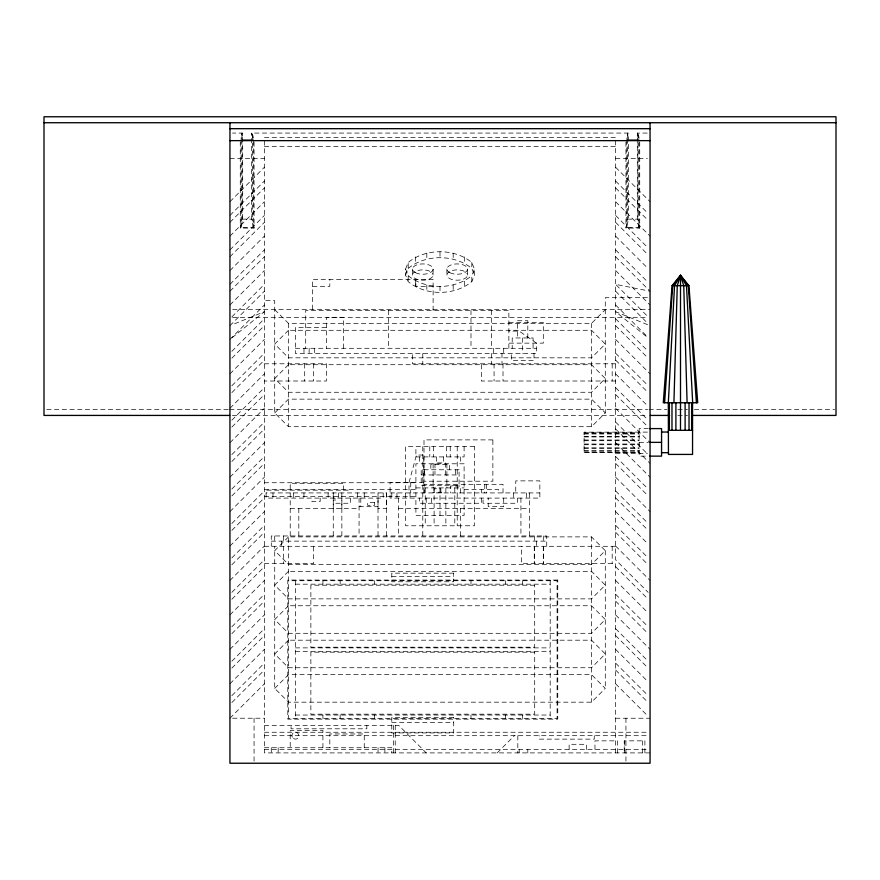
<?xml version="1.0" encoding="UTF-8"?>
<svg xmlns="http://www.w3.org/2000/svg" width="880" height="880" viewBox="0 0 880 880"><rect width="100%" height="100%" fill="white"/><g stroke="black" fill="none" stroke-linecap="round" stroke-linejoin="round"><path stroke-width="0.66" stroke-dasharray="4.4 3.3" d="M333.256 508.42L333.256 492.921L333.256 535.964M341.858 508.42L341.858 498.091M378.015 498.091L378.015 508.42L386.628 508.42L386.628 492.921L266.101 492.921M254.056 141.999L254.056 228.107L240.273 228.107L242 219.153L242 133.067L240.856 138.116M638.913 141.493L638.913 227.502L626.758 227.502L628.364 219.153L628.364 133.067L251.636 133.067L253.242 140.129L253.242 227.502L241.087 227.502L242.693 219.153L242.693 133.067L232.496 133.067M639.727 141.999L639.727 228.107L625.944 228.107L627.671 219.153L627.671 133.067L626.527 138.116M241.362 138.952L242.693 133.067M627.033 138.952L628.364 133.067M405.57 269.071L408.188 262.482C425.546 248.149 454.454 248.149 471.812 262.482L474.43 269.071L474.43 275.044L471.812 281.633C454.454 295.966 425.546 295.966 408.188 281.633L405.57 275.044L405.57 269.071L408.188 275.66L408.188 281.633M405.57 275.044L408.188 268.455L408.188 262.482M471.812 281.633L471.812 275.66L474.43 269.071M229.944 201.696L264.385 167.255M229.944 215.468L264.385 181.027M229.944 222.354L264.385 187.913M229.944 236.126L264.385 201.696M229.944 249.898L264.385 215.468M229.944 256.784L264.385 222.354M229.944 270.567L264.385 236.126M229.944 284.339L264.385 249.898M229.944 291.225L264.385 256.784M229.944 304.997L264.385 270.567M231.858 316.855L264.385 284.339M229.944 325.655L264.385 291.225M229.944 339.427L264.385 304.997M231.858 351.296L264.385 318.769M231.858 358.182L264.385 325.655M229.944 373.868L264.385 339.427M231.858 385.726L264.385 353.21M231.858 392.612L264.385 360.096M229.944 408.298L264.385 373.868M231.858 420.167L264.385 387.64M231.858 427.053L264.385 394.526M229.944 442.739L264.385 408.298M231.858 454.597L264.385 422.07M274.714 412.929L288.486 399.146L591.514 399.146L605.286 412.929L591.514 426.701L288.486 426.701L274.714 412.929L274.714 300.674L264.385 300.674M231.858 461.483L264.385 428.967M229.944 477.169L264.385 442.739M231.858 489.027L264.385 456.511M231.858 495.913L264.385 463.397M229.944 511.61L264.385 477.169M231.858 523.468L264.385 490.941M231.858 530.354L264.385 497.827M229.944 546.04L264.385 511.61M231.858 557.898L264.385 525.382M231.858 564.784L264.385 532.268M229.944 580.47L264.385 546.04M231.858 592.339L264.385 559.812M288.486 536.888L274.714 550.66L288.486 564.432L591.514 564.432L605.286 550.66L591.514 536.888L288.486 536.888L288.486 718.476L557.073 718.476L557.073 580.734L288.486 580.734M231.858 599.225L264.385 566.698M229.944 614.911L264.385 580.47M231.858 626.769L264.385 594.253M231.858 633.655L264.385 601.139M229.944 649.341L264.385 614.911M231.858 661.21L264.385 628.683M231.858 668.096L264.385 635.569M229.944 683.782L264.385 649.341M274.714 309.617L288.486 323.389L591.514 323.389L605.286 309.617M231.858 695.64L264.385 663.113M231.858 702.526L264.385 670.01M229.944 718.212L264.385 683.782M274.714 688.402L288.486 674.63L591.514 674.63L605.286 688.402L591.514 702.174L288.486 702.174L274.714 688.402L274.725 546.293M497.167 752.906L514.382 735.691M232.034 337.755L264.385 311.707L232.43 324.654M408.188 268.455C425.546 254.111 454.454 254.111 471.812 268.455L474.43 275.044M408.188 275.66C425.546 290.004 454.454 290.004 471.812 275.66M638.913 227.502L637.307 219.153L637.307 133.067L647.504 133.067M264.385 146.597L615.615 146.597M229.944 158.521L264.385 158.521M615.615 158.521L647.405 158.521M242 219.153L252.329 219.153L254.056 228.107M627.671 219.153L638 219.153L639.727 228.107M312.587 286.319L329.813 286.319L329.813 279.433M433.114 286.319L415.899 286.319L415.899 279.433M647.405 297.693L605.286 297.693L605.286 412.929M232.694 309.617L650.056 309.617M232.595 317.57L647.339 317.57M508.871 322.476L543.301 322.476L543.301 343.134L508.871 343.134M326.37 327.635L295.372 327.635L295.372 353.463L536.415 353.463L536.415 343.134L519.2 331.078L508.871 331.078M295.372 348.293L536.415 348.293M264.385 363.792L326.37 363.792L326.37 381.007L264.385 381.007M615.615 363.792L412.456 363.792L412.456 353.463M615.615 381.007L481.327 381.007L481.327 363.792M46.75 409.464L228.25 409.464M229.625 409.464L647.625 409.464M649 409.464L666.875 409.464M677.875 409.464L687.5 409.464M694.375 409.464L834.625 409.464M232.375 415.426L647.625 415.426M677.875 415.426L687.5 415.426M648.395 428.593L639.177 428.593L639.177 456.137L648.395 456.137M647.405 432.113L584.089 432.168L584.089 452.562L639.177 452.562M584.089 432.311L639.177 432.311M584.089 433.576L639.177 433.576M584.089 433.994L639.177 433.994M584.089 436.326L639.177 436.326M584.089 436.942L639.177 436.942M584.089 439.989L639.177 439.989M584.089 440.715L639.177 440.715M639.177 442.365L648.395 442.365M584.089 444.015L639.177 444.015M584.089 444.741L639.177 444.741M584.089 447.799L639.177 447.799M584.089 448.415L639.177 448.415M584.089 450.747L639.177 450.747M584.089 451.154L639.177 451.154M584.089 452.419L639.177 452.419M615.615 453.365L647.405 453.365M421.201 474.947L459.074 474.947M423.819 482.592L390.071 482.592L390.071 498.091L539.858 498.091L539.858 480.876L515.757 480.876L515.757 492.921M264.385 482.735L415.899 482.735M415.899 487.905L464.101 487.905M464.101 489.478L498.542 489.478L498.542 492.921M264.385 489.621L415.899 489.621M390.071 492.921L539.858 492.921M264.385 496.507L415.899 496.507M359.073 506.693L378.015 506.693M290.213 508.42L359.073 508.42M398.673 508.42L529.529 508.42M271.271 541.134L546.744 541.134M264.385 546.293L615.615 546.293M264.385 563.519L313.621 563.519L313.621 546.293M391.787 576.598L453.706 576.598M295.372 584.177L550.187 584.177M295.372 647.878L550.187 647.878M295.372 651.321L550.187 651.321M295.372 715.033L550.187 715.033M232.595 718.212L264.385 718.212M615.615 718.234L650.056 718.234M391.787 722.601L453.706 722.601M264.385 725.362L398.673 725.362L426.228 752.906M264.385 732.248L647.306 732.248M264.385 735.691L647.306 735.691M264.385 747.736L391.787 747.736L391.787 752.906M264.385 749.463L647.306 749.463M650.056 752.906L264.385 752.906L264.385 137.654L615.615 137.654L615.615 559.812L648.142 592.339M647.592 324.665L615.615 311.707L647.966 337.755M615.615 167.255L650.056 201.696M615.615 181.027L648.142 213.554M615.615 187.913L648.142 220.44M615.615 201.696L650.056 236.126M615.615 215.468L648.142 247.984M615.615 222.354L648.142 254.87M615.615 236.126L648.142 268.653M615.615 249.898L648.142 282.425M615.615 256.784L650.056 291.225L615.615 284.339L648.142 316.855M615.615 270.567L650.056 304.997M615.615 291.225L648.142 323.741M615.615 304.997L648.142 337.513M615.615 318.769L648.142 351.296M615.615 325.655L648.142 358.182M615.615 339.427L650.056 373.868M615.615 353.21L648.142 385.726M615.615 360.096L648.142 392.612M615.615 373.868L648.142 406.384M615.615 387.64L648.142 420.167M615.615 394.526L648.142 427.053M615.615 408.298L650.056 442.739M615.615 422.07L648.142 454.597M615.615 428.967L650.056 463.397M615.615 442.739L650.056 477.169M615.615 456.511L648.142 489.027M615.615 463.397L648.142 495.913M615.615 477.169L650.056 511.61M615.615 490.941L648.142 523.468M615.615 497.827L648.142 530.354M615.615 511.61L648.142 544.126M615.615 525.382L648.142 557.898M615.615 532.268L648.142 564.784M615.615 546.04L650.056 580.47M615.615 566.698L648.142 599.225M615.615 580.47L648.142 612.997M615.615 594.253L648.142 626.769M615.615 601.139L648.142 633.655M615.615 614.911L650.056 649.341M615.615 628.683L648.142 661.21M615.615 635.569L648.142 668.096M615.615 649.341L648.142 681.868M615.615 663.135L648.142 695.662M615.615 670.021L648.142 702.548M615.615 683.804L648.142 716.32M639.144 138.116L638 133.067L638 219.153M637.307 133.067L638.638 138.952M253.473 138.116L252.329 133.067L252.329 219.153M253.242 227.502L251.636 219.153L251.636 133.067M644.886 752.906L644.886 740.85L624.228 740.85L624.228 752.906M642.455 740.85L642.455 752.906M626.758 140.129L626.758 227.502M625.944 141.999L625.944 228.107M625.944 718.234L625.944 761.871M624.734 740.85L624.734 752.906M617.342 752.906L617.342 740.85L594.957 740.85L594.957 749.463M615.615 752.906L615.615 563.519L521.609 563.519L521.609 546.293M612.172 363.792L612.172 381.007M612.172 546.293L612.172 563.519M605.286 550.66L605.286 688.402M594.264 735.691L594.264 739.134L539.176 739.134L539.176 735.691M591.514 323.389L591.514 426.701M591.514 536.888L591.514 702.174M586.344 749.463L586.344 744.293L569.129 744.293L569.129 749.463M550.187 580.734L550.187 718.476M546.744 546.293L546.744 535.964L271.271 535.964L271.271 546.293M543.4 546.293L543.4 563.519M543.301 535.964L543.301 541.134M543.29 546.293L543.29 563.519M536.415 541.134L536.415 546.293M534.347 535.964L534.347 541.134M534.369 546.293L534.369 563.519M534.259 546.293L534.259 563.519M534.006 353.463L534.006 360.349L511.28 360.349L511.28 353.463M533.082 348.293L533.082 337.964L512.204 337.964L512.204 348.293M529.529 492.921L529.529 535.964M527.813 337.964L527.813 320.749L517.473 320.749L517.473 337.964M527.813 749.463L527.813 752.906M526.427 492.921L526.427 498.091M522.643 337.964L522.643 353.463M522.643 580.734L522.643 584.177M522.643 715.033L522.643 718.476M520.927 498.091L520.927 535.964M519.2 749.463L519.2 752.906M517.825 735.691L517.825 752.906M517.473 498.091L517.473 503.25L483.043 503.25L483.043 498.091M513.348 492.921L513.348 498.091M508.871 348.293L508.871 310.42L305.701 310.42L305.701 348.293M505.428 580.734L505.428 584.177M505.428 715.033L505.428 718.476M503.701 348.293L503.701 353.463M503.701 498.091L503.701 506.693L488.213 506.693L488.213 498.091M502.997 363.792L503.019 381.007M503.019 492.921L503.019 484.319L424.501 484.319L424.501 492.921M501.985 353.463L501.985 363.792M494.065 363.792L494.076 381.007M493.372 348.293L493.372 353.463M491.656 310.42L491.656 348.293M491.656 353.463L491.656 363.792M486.486 484.319L486.486 492.921M484.77 484.319L484.77 492.921M481.327 489.478L481.327 492.921M481.327 498.091L481.327 503.25L419.342 503.25L419.342 498.091M471.812 262.482L471.812 268.455M470.987 310.42L470.987 348.293M470.987 580.734L470.987 584.177M470.987 715.033L470.987 718.476M467.544 269.071L467.544 275.044A10.329 5.17 0 0 1 452.056 279.51A10.329 5.17 0 0 1 452.056 270.567A10.329 5.17 0 0 1 467.544 275.044M464.354 256.905L464.354 262.867M464.354 281.248L464.354 287.21M464.101 446.578L464.101 456.907L415.899 456.907L415.899 446.578M460.658 456.907L460.658 463.793M460.658 492.921L460.658 486.035L450.329 486.035L450.329 492.921M460.658 508.42L460.658 535.964M457.215 446.578L457.215 525.778M455.631 469.777L455.631 474.947M454.795 487.905L454.795 525.778M453.178 253.165L453.178 259.138M453.178 284.977L453.178 290.95M450.23 446.578L450.23 456.907M449.427 469.777L449.427 464.618L430.837 464.618L430.837 469.777M446.886 269.071L446.886 275.044M446.886 463.793L446.886 487.905M446.545 446.578L446.545 456.907M445.863 487.905L445.863 525.778M445.302 474.947L445.302 462.891L434.973 462.891L434.973 474.947M443.443 456.907L443.443 463.793M441.727 492.921L441.727 492.239L433.114 492.239L433.114 492.921M440.858 492.239L440.858 488.796L433.972 488.796L433.972 492.239M440 251.856L440 257.818M440 286.297L440 292.259M440 487.905L440 515.449M436.557 456.907L436.557 463.793M434.104 487.905L434.104 525.778M433.455 446.578L433.455 456.907M433.114 269.071L433.114 275.044A10.329 5.17 0 0 1 417.615 279.51A10.329 5.17 0 0 1 417.615 270.567A10.329 5.17 0 0 1 433.114 275.044M433.114 310.42L433.114 279.433L312.587 279.433L312.587 310.42M433.114 463.793L433.114 487.905M431.387 498.091L431.387 503.25M429.77 446.578L429.77 456.907M426.822 253.165L426.822 259.138M426.822 284.977L426.822 290.95M426.228 498.091L426.228 503.25M425.227 487.905L425.227 525.778M424.644 469.777L424.644 474.947M423.819 492.921L423.819 455.048L416.416 455.048L409.013 482.592L409.013 492.921M422.785 353.463L422.785 363.792M422.785 446.578L422.785 535.964M419.342 456.907L419.342 463.793M415.646 256.905L415.646 262.867M415.646 281.248L415.646 287.21M412.456 269.071L412.456 275.044M410.729 482.592L410.729 492.921M410.047 492.921L410.047 498.091M398.673 498.091L398.673 535.964M396.957 492.921L396.957 498.091M395.23 725.362L395.23 752.906M393.514 725.362L393.514 752.906M391.787 492.921L391.787 498.091M388.344 310.42L388.344 348.293M386.628 492.921L386.628 535.964M384.879 747.736L384.901 752.906M383.185 492.921L383.185 498.091L266.101 498.091L266.101 490.171L348.744 490.171L348.744 492.921M378.015 492.921L378.015 535.964M378.048 747.736L378.015 752.906M374.572 580.734L374.572 584.177M374.572 715.033L374.572 718.476M366.828 725.362L366.828 728.805L291.071 728.805L291.071 725.362M364.243 492.921L364.243 498.091M364.243 747.736L364.243 733.964L329.813 733.964L329.813 747.736M360.8 498.091L360.8 506.693M359.073 498.091L359.073 535.964M357.357 492.921L357.357 498.091M350.471 498.091L350.471 503.25L334.972 503.25L334.972 498.091M343.585 348.293L343.585 317.306L326.37 317.306L326.37 348.293M343.585 490.171L343.585 483.285L290.213 483.285L290.213 490.171M341.858 492.921L341.858 535.964M340.142 580.734L340.142 584.177M340.142 715.033L340.142 718.476M338.382 492.921L338.382 498.091M328.119 492.921L328.119 498.091M322.927 580.734L322.927 584.177M322.927 715.033L322.927 718.476M322.927 747.736L322.927 730.521L290.213 730.521L290.213 747.736M320.166 498.091L320.166 501.534L311.905 501.534L311.905 498.091M314.314 348.293L314.314 353.463M313.599 363.792L313.599 381.007M309.144 348.293L309.144 353.463M304.7 363.792L304.7 381.007M303.985 348.293L303.985 353.463M303.952 492.921L303.952 498.091M298.815 508.42L298.815 535.964M295.372 580.734L295.372 718.476M293.689 492.921L293.689 498.091M290.213 492.921L290.213 535.964M288.486 323.389L288.486 426.701M283.668 535.964L283.668 541.134M283.657 546.293L283.668 563.519M281.6 541.134L281.6 546.293M278.157 747.736L278.157 752.906M274.714 535.964L274.714 541.134M272.987 492.921L272.987 498.091M271.271 747.736L271.271 752.906M254.056 718.212L254.056 761.871M241.087 140.129L241.087 227.502M240.273 141.999L240.273 228.107M288.486 330.286L274.714 344.058L288.486 357.83L591.514 357.83L605.286 344.058L591.514 330.286L288.486 330.286M288.486 364.716L274.714 378.488L288.486 392.26L591.514 392.26L605.286 378.488L591.514 364.716L288.486 364.716M288.486 571.329L274.714 585.101L288.486 598.873L591.514 598.873L605.286 585.101L591.514 571.329L288.486 571.329M288.486 605.759L274.714 619.531L288.486 633.303L591.514 633.303L605.286 619.531L591.514 605.759L288.486 605.759M288.486 640.189L274.714 653.972L288.486 667.744L591.514 667.744L605.286 653.972L591.514 640.189L288.486 640.189M492.877 439.89L424.006 439.89L424.006 481.217L492.877 481.217L492.877 439.89M474.43 446.578L405.57 446.578L405.57 525.778L474.43 525.778L474.43 446.578M464.101 463.793L415.899 463.793L415.899 515.449L464.101 515.449L464.101 463.793M459.074 469.777L421.201 469.777L421.201 485.276L459.074 485.276L459.074 469.777M374.572 502.568L367.686 502.568L367.686 505.318L374.572 505.318L374.572 502.568M453.706 573.155L391.787 573.155L391.787 581.768L453.706 581.768L453.706 573.155M557.766 580.041L287.793 580.041L287.793 719.158L557.766 719.158L557.766 580.041M534.699 585.211L310.871 585.211L310.871 647.196L534.699 647.196L534.699 585.211M534.699 652.179L310.871 652.179L310.871 714.164L534.699 714.164L534.699 652.179M453.706 717.442L391.787 717.442L391.787 732.93L453.706 732.93L453.706 717.442M449.911 272.723A10.329 5.17 0 0 0 467.192 270.413A10.329 5.17 0 0 0 454.542 264.088A10.329 5.17 0 0 0 449.911 272.723M415.481 272.723A10.329 5.17 0 0 0 432.762 270.413A10.329 5.17 0 0 0 420.112 264.088A10.329 5.17 0 0 0 415.481 272.723M293.458 738.551A3.443 3.443 0 0 0 298.815 735.911A3.443 3.443 0 0 0 293.854 732.6A3.443 3.443 0 0 0 293.458 738.551"/><path stroke-width="1.32" d="M673.915 402.765L677.27 285.692L680.504 275.363L688.941 285.692L697.719 402.765L663.289 402.765L672.056 285.692L680.504 275.363L688.303 285.692L696.41 402.765M664.598 402.765L672.705 285.692L680.504 275.363L686.477 285.692L692.681 402.765M687.093 402.765L683.738 285.692L680.504 275.363L674.531 285.692L668.327 402.765L668.448 454.421L692.549 454.421L692.549 402.765M44 122.727L836 122.727M229.944 128.689L650.056 128.689M241.087 140.129L253.242 140.129M626.758 140.129L638.913 140.129M229.944 140.635L650.056 140.635M672.056 285.692L688.941 285.692M229.625 415.426L44 415.426L44 116.765L836 116.765L836 415.426L691.625 415.426M650.375 415.426L669.625 415.426M649.715 428.593L661.562 428.593L661.562 456.137L649.715 456.137M668.448 430.32L692.549 430.32M661.562 432.036L668.448 432.036M649.715 442.365L661.562 442.365M661.562 452.694L668.448 452.694M691.636 402.765L691.636 430.32M689.029 402.765L689.029 430.32M685.113 402.765L685.113 430.32M680.504 275.363L680.504 430.32M675.895 402.765L675.895 430.32M671.979 402.765L671.979 430.32M669.372 402.765L669.372 430.32M650.056 122.727L650.056 763.235L229.944 763.235L229.944 122.727"/></g></svg>
